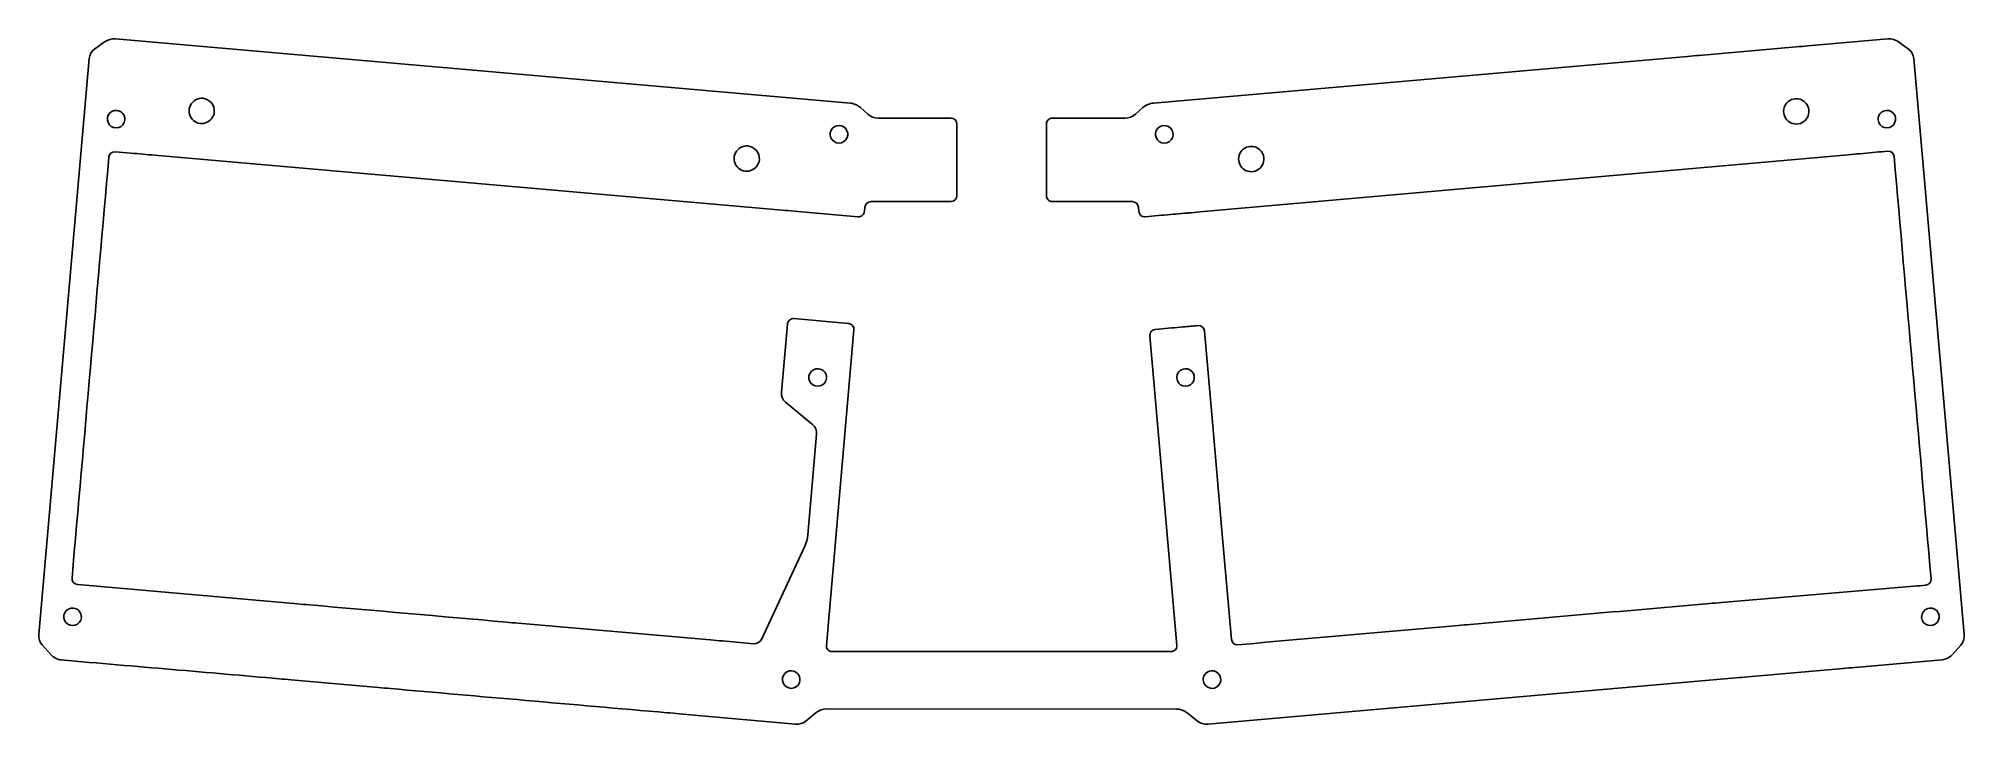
# Model space of a CAD drawing. Extents: x 362 to 704, y -91 to 31.
import ezdxf

# ---------------------------------------------------------------- set-up
doc = ezdxf.new("R2010")
doc.units = 0
doc.layers.add('Layer_1', color=7, linetype='CONTINUOUS')

msp = doc.modelspace()

# ---------------------------------------------------------------- linework, layer by layer
at = {"layer": 'Layer_1', "color": 4}
for p, q in [((375.550941, 30.939709), (506.165113, 19.509438)), ((676.482882, 29.691422), (690.67577, 30.933336)), ((361.950227, -75.004069), (370.910514, 27.446897)), ((371.859834, 29.122033), (373.639529, 30.411138)), ((560.102173, 19.508098), (655.053522, 27.816218)), ((657.162128, 28.000733), (674.374277, 29.506907)), ((692.584174, 30.400631), (694.337181, 29.117945)), ((695.283526, 27.438685), (704.24618, -75.005061)), ((375.823696, 18.216111), (375.823696, 18.216111)), ((391.099886, 20.368573), (391.099886, 20.368573)), ((508.012339, 18.716223), (509.328258, 17.552917)), ((556.9083, 17.546438), (558.250888, 18.719498)), ((674.199883, 20.284797), (674.199883, 20.284797)), ((690.371146, 18.210824), (690.371146, 18.210824)), ((504.33266, 15.528521), (504.33266, 15.528521)), ((511.179513, 16.851871), (524.121248, 16.850821)), ((525.179508, 15.7924), (525.178686, 3.059117)), ((541.072041, 3.055858), (541.073014, 15.794427)), ((542.131425, 16.852567), (555.052986, 16.85028)), ((561.90204, 15.526721), (561.90204, 15.526721)), ((378.328135, 10.617769), (375.539437, 10.861749)), ((488.002862, 11.890661), (488.002862, 11.890661)), ((683.610666, 10.327238), (568.372252, 0.156856)), ((577.296907, 11.806885), (577.296907, 11.806885)), ((688.551007, 10.771399), (685.718938, 10.515516)), ((494.119573, 0.486899), (382.526288, 10.250358)), ((507.570368, -0.690184), (496.228177, 0.3024)), ((508.775934, 0.946522), (508.716908, 0.27186)), ((524.120279, 2.000786), (509.92651, 2.000825)), ((556.306866, 2.001564), (542.130293, 1.997809)), ((557.516843, 0.268492), (557.45744, 0.947543)), ((561.540657, -0.440213), (558.663355, -0.693132)), ((566.263715, -0.028478), (566.165187, -0.037124)), ((493.974684, -31.913807), (495.036338, -19.77905)), ((496.182864, -18.817166), (505.909993, -19.670187)), ((560.414977, -20.727312), (563.293862, -20.475003)), ((506.872041, -20.816909), (501.961487, -76.944799)), ((564.271092, -76.945964), (559.452924, -21.874017)), ((569.185943, -21.021723), (570.661839, -37.89142)), ((500.548587, -27.723666), (500.548587, -27.723666)), ((565.686113, -27.725466), (565.686113, -27.725466)), ((499.504737, -37.626803), (494.697373, -33.643365)), ((498.659249, -57.280713), (500.227426, -39.356361)), ((570.661839, -37.89142), (572.229629, -55.811242)), ((572.229629, -55.811242), (573.982378, -75.84527)), ((490.499946, -75.753547), (498.122248, -59.295356)), ((368.807787, -66.106155), (371.61595, -66.351838)), ((371.61595, -66.351838), (407.943973, -69.530128)), ((661.079197, -69.302279), (695.301922, -66.391661)), ((368.081353, -70.279348), (368.081353, -70.279348)), ((698.113489, -70.284635), (698.113489, -70.284635)), ((447.161788, -72.972585), (481.382175, -75.955439)), ((580.115743, -76.371159), (614.331576, -73.381438)), ((364.131902, -78.622273), (362.56025, -76.850171)), ((483.49081, -76.13958), (489.000882, -76.621649)), ((502.927583, -77.999122), (563.304999, -78.000245)), ((575.128922, -76.807328), (578.007131, -76.555523)), ((703.638446, -76.853156), (702.09837, -78.599625)), ((495.84931, -81.436697), (495.84931, -81.436697)), ((570.38539, -81.438497), (570.38539, -81.438497)), ((682.717081, -81.030997), (665.768801, -82.516459)), ((700.344107, -79.485833), (684.825662, -80.846178)), ((422.364261, -84.412049), (406.783931, -83.046939)), ((663.660213, -82.701237), (569.762047, -90.927938)), ((500.156023, -88.875894), (498.363186, -90.338504)), ((500.15616, -88.875705), (500.156023, -88.875894)), ((564.20121, -88.243162), (502.034553, -88.207305)), ((567.883437, -90.356562), (566.083861, -88.907524)), ((496.488915, -90.914241), (475.784326, -89.082246))]:
    msp.add_line(p, q, dxfattribs=at)
for points in [[(373.639529, 30.411138), (374.192326, 30.811548), (374.870962, 30.999214), (375.550941, 30.939709)], [(690.67577, 30.933336), (691.355432, 30.992806), (692.033572, 30.803512), (692.584174, 30.400631)], [(370.910514, 27.446897), (370.969081, 28.116515), (371.315462, 28.727727), (371.859834, 29.122033)], [(655.053522, 27.816218), (655.756391, 27.87772), (656.45926, 27.939225), (657.162128, 28.000733)], [(674.374277, 29.506907), (675.077145, 29.568413), (675.780014, 29.629918), (676.482882, 29.691422)], [(694.337181, 29.117945), (694.879959, 28.720789), (695.224907, 28.108689), (695.283526, 27.438685)], [(374.299125, 17.379702), (374.006846, 16.818239), (374.081564, 16.135996), (374.488438, 15.651102)], [(375.823696, 18.216111), (375.193122, 18.271279), (374.591405, 17.941166), (374.299125, 17.379702)], [(377.246343, 16.520667), (377.321674, 17.381704), (376.684733, 18.14078), (375.823696, 18.216111)], [(388.908011, 19.166069), (388.487801, 18.358854), (388.595223, 17.377994), (389.180185, 16.680863)], [(391.099886, 20.368573), (390.193309, 20.447888), (389.328221, 19.973285), (388.908011, 19.166069)], [(392.627385, 19.573407), (392.24381, 20.030534), (391.694352, 20.316564), (391.099886, 20.368573)], [(391.580373, 15.981272), (392.448294, 16.254926), (393.065908, 17.024457), (393.145223, 17.931034)], [(393.145223, 17.931034), (393.197232, 18.525501), (393.01096, 19.11628), (392.627385, 19.573407)], [(506.165113, 19.509438), (506.849872, 19.449516), (507.497343, 19.171486), (508.012339, 18.716223)], [(509.328258, 17.552917), (509.839178, 17.101254), (510.497575, 16.851928), (511.179513, 16.851871)], [(555.052986, 16.85028), (555.735293, 16.850159), (556.394489, 17.097505), (556.9083, 17.546438)], [(558.250888, 18.719498), (558.768769, 19.171989), (559.417078, 19.448152), (560.102173, 19.508098)], [(672.25012, 18.719947), (671.976466, 17.852026), (672.25258, 16.904721), (672.949711, 16.319759)], [(674.199883, 20.284797), (673.293306, 20.205481), (672.523775, 19.587867), (672.25012, 18.719947)], [(675.842256, 19.766959), (675.385129, 20.150534), (674.79435, 20.336806), (674.199883, 20.284797)], [(675.434918, 16.047584), (676.242133, 16.467794), (676.716737, 17.332882), (676.637422, 18.239459)], [(676.637422, 18.239459), (676.585413, 18.833925), (676.299383, 19.383383), (675.842256, 19.766959)], [(688.948499, 16.51538), (688.912324, 16.928864), (689.041887, 17.339784), (689.308685, 17.657741)], [(689.308685, 17.657741), (689.575483, 17.975699), (689.957661, 18.174649), (690.371146, 18.210824)], [(690.371146, 18.210824), (691.001721, 18.265992), (691.603438, 17.935879), (691.895717, 17.374415)], [(691.895717, 17.374415), (692.187996, 16.812952), (692.113278, 16.130709), (691.706404, 15.645815)], [(374.488438, 15.651102), (374.895312, 15.166209), (375.554215, 14.974156), (376.157903, 15.164498)], [(376.157903, 15.164498), (376.76159, 15.35484), (377.191175, 15.890092), (377.246343, 16.520667)], [(389.180185, 16.680863), (389.765148, 15.983732), (390.712453, 15.707617), (391.580373, 15.981272)], [(502.808089, 14.692112), (502.51581, 14.130649), (502.590528, 13.448406), (502.997402, 12.963513)], [(504.33266, 15.528521), (503.702086, 15.583689), (503.100369, 15.253576), (502.808089, 14.692112)], [(505.395122, 14.975439), (505.128324, 15.293396), (504.746145, 15.492346), (504.33266, 15.528521)], [(504.666867, 12.476908), (505.270554, 12.66725), (505.700139, 13.202502), (505.755307, 13.833077)], [(505.755307, 13.833077), (505.791482, 14.246561), (505.66192, 14.657481), (505.395122, 14.975439)], [(524.121248, 16.850821), (524.705751, 16.85077), (525.179546, 16.376903), (525.179508, 15.7924)], [(541.073014, 15.794427), (541.073037, 16.075103), (541.184564, 16.344273), (541.383057, 16.542716)], [(541.383057, 16.542716), (541.58155, 16.741158), (541.850748, 16.852616), (542.131425, 16.852567)], [(560.479393, 13.831277), (560.443218, 14.244761), (560.57278, 14.655681), (560.839578, 14.973639)], [(561.567833, 12.475108), (560.964146, 12.66545), (560.534561, 13.200702), (560.479393, 13.831277)], [(560.839578, 14.973639), (561.106376, 15.291596), (561.488555, 15.490546), (561.90204, 15.526721)], [(561.90204, 15.526721), (562.532614, 15.581889), (563.134331, 15.251776), (563.426611, 14.690312)], [(563.426611, 14.690312), (563.71889, 14.128849), (563.644172, 13.446606), (563.237298, 12.961713)], [(672.949711, 16.319759), (673.646843, 15.734796), (674.627703, 15.627375), (675.434918, 16.047584)], [(690.03694, 15.159211), (689.433252, 15.349553), (689.003667, 15.884805), (688.948499, 16.51538)], [(691.706404, 15.645815), (691.29953, 15.160922), (690.640627, 14.968869), (690.03694, 15.159211)], [(375.539437, 10.861749), (374.957162, 10.912691), (374.443878, 10.481958), (374.392975, 9.899679)], [(380.417688, 10.434897), (379.721172, 10.495874), (379.024655, 10.556832), (378.328135, 10.617769)], [(382.526288, 10.250358), (381.82342, 10.311852), (381.120553, 10.373365), (380.417688, 10.434897)], [(485.810987, 10.688157), (485.390777, 9.880942), (485.498199, 8.900082), (486.083162, 8.202951)], [(488.002862, 11.890661), (487.096285, 11.969976), (486.231197, 11.495373), (485.810987, 10.688157)], [(489.530362, 11.095495), (489.146786, 11.552622), (488.597328, 11.838652), (488.002862, 11.890661)], [(490.0482, 9.453122), (490.100209, 10.047589), (489.913937, 10.638368), (489.530362, 11.095495)], [(502.997402, 12.963513), (503.404276, 12.478619), (504.063179, 12.286566), (504.666867, 12.476908)], [(563.237298, 12.961713), (562.830424, 12.476819), (562.171521, 12.284766), (561.567833, 12.475108)], [(577.296907, 11.806885), (576.39033, 11.72757), (575.620798, 11.109955), (575.347144, 10.242035)], [(578.939279, 11.289047), (578.482152, 11.672622), (577.891373, 11.858894), (577.296907, 11.806885)], [(579.734445, 9.761547), (579.682436, 10.356013), (579.396406, 10.905472), (578.939279, 11.289047)], [(685.718938, 10.515516), (685.016246, 10.452026), (684.313488, 10.389266), (683.610666, 10.327238)], [(690.6474, 10.95883), (689.948543, 10.897013), (689.249745, 10.834536), (688.551007, 10.771399)], [(691.79388, 9.99777), (691.742925, 10.580047), (691.229634, 11.010331), (690.6474, 10.95883)], [(374.392975, 9.899679), (372.211671, -15.055681), (370.026945, -40.004276), (367.845644, -64.959606)], [(486.083162, 8.202951), (486.668124, 7.50582), (487.615429, 7.229705), (488.48335, 7.50336)], [(488.48335, 7.50336), (489.35127, 7.777014), (489.968884, 8.546545), (490.0482, 9.453122)], [(575.347144, 10.242035), (575.07349, 9.374114), (575.349604, 8.426809), (576.046735, 7.841847)], [(576.046735, 7.841847), (576.743866, 7.256884), (577.724726, 7.149463), (578.531942, 7.569672)], [(578.531942, 7.569672), (579.339157, 7.989882), (579.813761, 8.85497), (579.734445, 9.761547)], [(698.359097, -65.065394), (696.179963, -40.138315), (693.975405, -14.931245), (691.79388, 9.99777)], [(496.228177, 0.3024), (495.525309, 0.363907), (494.822442, 0.425407), (494.119573, 0.486899)], [(508.716908, 0.27186), (508.692445, -0.007757), (508.557905, -0.266203), (508.342887, -0.446622)], [(509.92651, 2.000825), (509.327653, 2.000828), (508.828128, 1.543101), (508.775934, 0.946522)], [(525.178686, 3.059117), (525.178648, 2.474603), (524.704793, 2.000782), (524.120279, 2.000786)], [(541.381985, 2.30761), (541.183514, 2.506043), (541.07202, 2.775204), (541.072041, 3.055858)], [(542.130293, 1.997809), (541.849639, 1.997735), (541.580456, 2.109177), (541.381985, 2.30761)], [(557.45744, 0.947543), (557.405248, 1.544078), (556.905679, 2.001723), (556.306866, 2.001564)], [(557.890883, -0.449839), (557.675856, -0.269488), (557.541305, -0.011087), (557.516843, 0.268492)], [(568.372252, 0.156856), (567.669428, 0.094829), (566.966583, 0.033051), (566.263715, -0.028478)], [(508.342887, -0.446622), (508.127868, -0.627041), (507.849984, -0.714653), (507.570368, -0.690184)], [(558.663355, -0.693132), (558.383786, -0.717709), (558.105909, -0.63019), (557.890883, -0.449839)], [(563.649265, -0.255668), (563.066951, -0.306138), (562.122914, -0.389025), (561.540657, -0.440213)], [(564.056467, -0.220424), (563.920739, -0.232139), (563.784993, -0.243953), (563.649265, -0.255668)], [(566.165187, -0.037124), (565.582908, -0.088099), (564.638799, -0.170096), (564.056467, -0.220424)], [(495.036338, -19.77905), (495.060801, -19.499448), (495.195345, -19.24102), (495.410366, -19.060628)], [(495.410366, -19.060628), (495.625386, -18.880235), (495.903267, -18.792658), (496.182864, -18.817166)], [(505.909993, -19.670187), (506.492289, -19.721232), (506.922985, -20.234605), (506.872041, -20.816909)], [(563.293862, -20.475003), (563.876136, -20.423968), (564.820183, -20.341302), (565.402468, -20.290368)], [(565.402468, -20.290368), (566.281445, -20.213463), (567.160422, -20.136568), (568.039399, -20.059664)], [(568.039399, -20.059664), (568.621675, -20.008719), (569.134998, -20.439447), (569.185943, -21.021723)], [(559.452924, -21.874017), (559.40198, -21.291715), (559.832682, -20.778346), (560.414977, -20.727312)], [(499.024016, -28.560074), (498.731737, -29.121538), (498.806455, -29.803781), (499.213329, -30.288674)], [(500.548587, -27.723666), (499.918013, -27.668498), (499.316296, -27.998611), (499.024016, -28.560074)], [(499.213329, -30.288674), (499.620203, -30.773568), (500.279106, -30.965621), (500.882794, -30.775279)], [(501.611049, -28.276748), (501.344251, -27.958791), (500.962072, -27.759841), (500.548587, -27.723666)], [(500.882794, -30.775279), (501.486481, -30.584937), (501.916066, -30.049685), (501.971234, -29.41911)], [(501.971234, -29.41911), (502.007409, -29.005625), (501.877847, -28.594706), (501.611049, -28.276748)], [(564.263466, -29.42091), (564.227291, -29.007425), (564.356853, -28.596506), (564.623651, -28.278548)], [(565.351906, -30.777079), (564.748219, -30.586737), (564.318634, -30.051485), (564.263466, -29.42091)], [(564.623651, -28.278548), (564.890449, -27.960591), (565.272628, -27.761641), (565.686113, -27.725466)], [(567.021371, -30.290474), (566.614497, -30.775368), (565.955594, -30.967421), (565.351906, -30.777079)], [(565.686113, -27.725466), (566.316687, -27.670298), (566.918404, -28.000411), (567.210684, -28.561874)], [(567.210684, -28.561874), (567.502963, -29.123338), (567.428245, -29.805581), (567.021371, -30.290474)], [(494.697373, -33.643365), (494.187057, -33.220515), (493.916924, -32.574026), (493.974684, -31.913807)], [(500.227426, -39.356361), (500.285186, -38.696142), (500.015053, -38.049653), (499.504737, -37.626803)], [(498.122248, -59.295356), (498.41652, -58.659957), (498.598219, -57.978283), (498.659249, -57.280713)], [(367.845644, -64.959606), (367.794741, -65.541885), (368.225511, -66.055213), (368.807787, -66.106155)], [(695.301922, -66.391661), (696.00494, -66.331871), (696.707899, -66.271398), (697.410799, -66.210241)], [(697.410799, -66.210241), (697.985444, -66.160234), (698.410002, -65.647677), (698.359097, -65.065394)], [(366.556782, -71.115756), (366.264503, -71.67722), (366.339221, -72.359463), (366.746095, -72.844356)], [(368.081353, -70.279348), (367.450778, -70.22418), (366.849061, -70.554293), (366.556782, -71.115756)], [(369.504, -71.974792), (369.579331, -71.113755), (368.94239, -70.354679), (368.081353, -70.279348)], [(407.943973, -69.530128), (408.526249, -69.581071), (409.470289, -69.663824), (410.052552, -69.714906)], [(410.052552, -69.714906), (421.719484, -70.738642), (433.387656, -71.748432), (445.05327, -72.78711)], [(616.44019, -73.197054), (630.616616, -71.956049), (644.791854, -70.701097), (658.970223, -69.482516)], [(658.970223, -69.482516), (659.552571, -69.432471), (660.496794, -69.351808), (661.079197, -69.302279)], [(696.690842, -71.980079), (696.654667, -71.566594), (696.78423, -71.155675), (697.051028, -70.837717)], [(697.051028, -70.837717), (697.317826, -70.51976), (697.700005, -70.32081), (698.113489, -70.284635)], [(698.113489, -70.284635), (698.744064, -70.229467), (699.345781, -70.55958), (699.63806, -71.121043)], [(699.63806, -71.121043), (699.930339, -71.682507), (699.855622, -72.36475), (699.448748, -72.849643)], [(362.56025, -76.850171), (362.111969, -76.344716), (361.891365, -75.677104), (361.950227, -75.004069)], [(366.746095, -72.844356), (367.152969, -73.32925), (367.811872, -73.521303), (368.415559, -73.330961)], [(368.415559, -73.330961), (369.019247, -73.140619), (369.448832, -72.605367), (369.504, -71.974792)], [(445.05327, -72.78711), (445.635469, -72.838929), (446.579426, -72.922639), (447.161788, -72.972585)], [(614.331576, -73.381438), (614.913856, -73.330564), (615.857913, -73.24802), (616.44019, -73.197054)], [(697.779283, -73.336248), (697.175596, -73.145906), (696.746011, -72.610654), (696.690842, -71.980079)], [(699.448748, -72.849643), (699.041874, -73.334537), (698.38297, -73.52659), (697.779283, -73.336248)], [(704.24618, -75.005061), (704.305082, -75.678306), (704.085428, -76.346267), (703.638446, -76.853156)], [(365.888616, -79.504267), (365.306253, -79.45432), (364.519735, -79.059569), (364.131902, -78.622273)], [(481.382175, -75.955439), (482.085063, -76.016707), (482.787941, -76.078087), (483.49081, -76.13958)], [(489.000882, -76.621649), (489.633558, -76.676998), (490.23305, -76.329835), (490.499946, -75.753547)], [(501.961487, -76.944799), (501.93779, -77.215665), (502.028889, -77.484037), (502.212581, -77.684504)], [(502.212581, -77.684504), (502.396273, -77.884971), (502.655683, -77.999118), (502.927583, -77.999122)], [(563.304999, -78.000245), (563.576894, -78.00025), (563.836303, -77.886112), (564.019995, -77.685652)], [(564.019995, -77.685652), (564.203687, -77.485192), (564.294788, -77.216824), (564.271092, -76.945964)], [(573.982378, -75.84527), (574.033324, -76.427543), (574.546648, -76.85827), (575.128922, -76.807328)], [(578.007131, -76.555523), (578.709998, -76.494029), (579.412869, -76.432575), (580.115743, -76.371159)], [(702.09837, -78.599625), (701.649012, -79.109208), (701.020921, -79.426503), (700.344107, -79.485833)], [(404.675328, -82.86243), (392.133528, -81.766169), (379.393463, -80.659588), (365.888616, -79.504267)], [(495.84931, -81.436697), (495.218735, -81.381529), (494.617018, -81.711642), (494.324739, -82.273106)], [(496.911771, -81.989779), (496.644973, -81.671822), (496.262794, -81.472872), (495.84931, -81.436697)], [(497.271956, -83.132141), (497.308132, -82.718657), (497.178569, -82.307737), (496.911771, -81.989779)], [(568.962744, -83.133941), (568.926568, -82.720457), (569.056131, -82.309537), (569.322929, -81.991579)], [(569.322929, -81.991579), (569.589727, -81.673622), (569.971906, -81.474672), (570.38539, -81.438497)], [(570.38539, -81.438497), (571.015965, -81.383329), (571.617682, -81.713442), (571.909961, -82.274906)], [(684.825662, -80.846178), (684.122802, -80.907789), (683.419942, -80.969395), (682.717081, -81.030997)], [(406.783931, -83.046939), (406.201661, -82.995927), (405.257609, -82.913313), (404.675328, -82.86243)], [(424.472834, -84.596907), (423.890571, -84.545815), (422.946531, -84.463061), (422.364261, -84.412049)], [(473.675737, -88.897588), (456.35512, -87.395982), (440.341717, -85.98927), (424.472834, -84.596907)], [(494.324739, -82.273106), (494.032459, -82.834569), (494.107177, -83.516812), (494.514051, -84.001706)], [(494.514051, -84.001706), (494.920925, -84.486599), (495.579829, -84.678652), (496.183516, -84.48831)], [(496.183516, -84.48831), (496.787203, -84.297968), (497.216788, -83.762716), (497.271956, -83.132141)], [(570.051184, -84.49011), (569.447497, -84.299768), (569.017912, -83.764516), (568.962744, -83.133941)], [(571.720649, -84.003506), (571.313775, -84.488399), (570.654871, -84.680452), (570.051184, -84.49011)], [(571.909961, -82.274906), (572.202241, -82.836369), (572.127523, -83.518612), (571.720649, -84.003506)], [(665.768801, -82.516459), (665.065939, -82.578064), (664.363076, -82.639656), (663.660213, -82.701237)], [(475.784326, -89.082246), (475.2021, -89.030736), (474.258053, -88.948072), (473.675737, -88.897588)], [(502.034553, -88.207305), (501.350092, -88.20691), (500.686519, -88.443033), (500.15616, -88.875705)], [(566.083861, -88.907524), (565.550379, -88.477958), (564.886141, -88.243558), (564.20121, -88.243162)], [(498.363186, -90.338504), (497.837394, -90.767453), (497.164842, -90.974047), (496.488915, -90.914241)], [(569.762047, -90.927938), (569.085556, -90.987208), (568.412366, -90.782458), (567.883437, -90.356562)]]:
    msp.add_open_spline(points, degree=3, dxfattribs=at)

doc.saveas('drawing.dxf')
